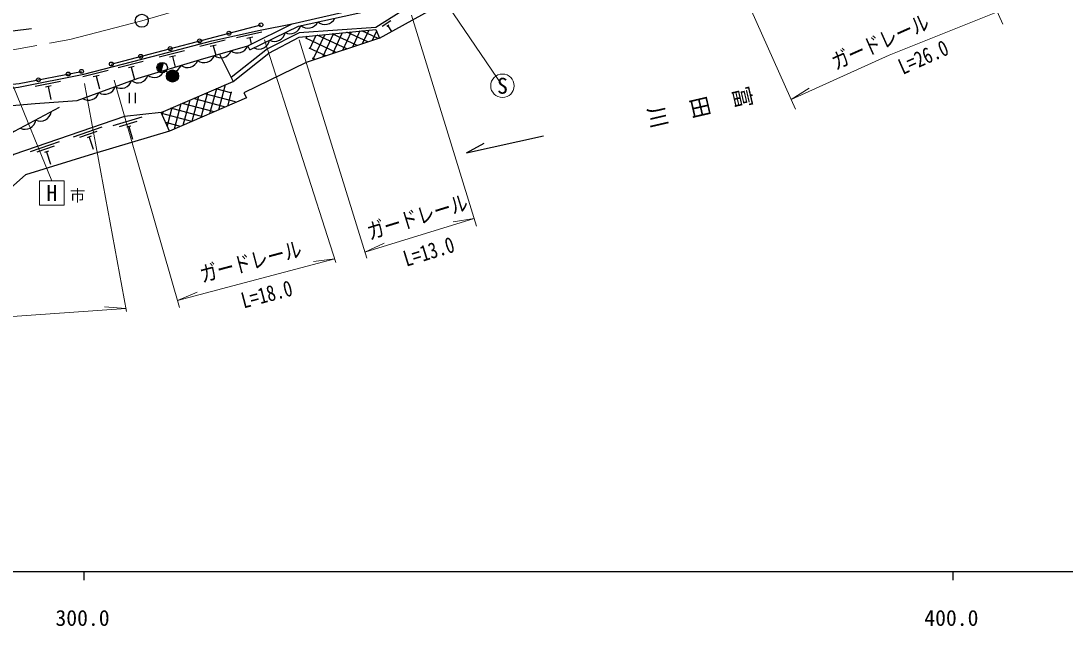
# Model space of a CAD drawing. Units: millimetres at full size, sheet at 1:1000; details may follow other scales. Extents: x 40000 to 680000, y 20000 to 380000.
# Drawn here: x 360750 to 480936, y 198715 to 268392 of the extents above; entities that cross this region are included whole.
import ezdxf
from ezdxf.enums import TextEntityAlignment as Align

# ---------------------------------------------------------------- set-up
doc = ezdxf.new("R2010")
doc.units = ezdxf.units.MM
doc.header["$LTSCALE"] = 1000
doc.linetypes.add('CHAIN', pattern=[18.5, 12, -1.5, 3.5, -1.5])
for name, color, linetype, lineweight in [('M-BGD', 7, 'Continuous', 25), ('M-BMK', 2, 'CHAIN', 13), ('M-BMK-SRVR', 3, 'Continuous', 25), ('M-STR-HTXT', 7, 'Continuous', 13), ('M-TTL-BAND', 7, 'Continuous', 25)]:
    doc.layers.add(name, color=color, linetype=linetype, lineweight=lineweight)
doc.layers.add('M-BMK-HTXT', color=7, linetype='Continuous')
doc.styles.add('@ＭＳ ゴシック', font='')
doc.styles.add('ＭＳ ゴシック', font='')
doc.styles.get('@ＭＳ ゴシック').set_extended_font_data('@MS Gothic')
doc.styles.get('ＭＳ ゴシック').set_extended_font_data('MS Gothic')

msp = doc.modelspace()

# ---------------------------------------------------------------- hatches: boundary and pattern name
at = {"layer": 'M-BGD'}
for points in [[(377169, 263587, 0.41421), (376430, 263171, 0.41421), (376846, 262431)], [(378892, 262046, -0.41421), (378192, 261346, -0.41421), (377492, 262046, -1)]]:
    msp.add_hatch(color=256, dxfattribs=at).paths.add_polyline_path(points)

# ---------------------------------------------------------------- linework, layer by layer
for p, q in [((403345, 268391), (402332, 267747)), ((371157, 263426), (388377, 267934)), ((388498, 267076), (385570, 266424)), ((395716, 266825), (394368, 263934)), ((396728, 266926), (395468, 264223)), ((399465, 265560), (396569, 266910)), ((397741, 267027), (396612, 264606)), ((398753, 267128), (397755, 264988)), ((400670, 265963), (398274, 267080)), ((399766, 267229), (398899, 265371)), ((401876, 266366), (399980, 267250)), ((400778, 267330), (400043, 265753)), ((401694, 267223), (401187, 266136)), ((403117, 267891), (402881, 267740)), ((402999, 267815), (403407, 267174)), ((384262, 266190), (381360, 265429)), ((387441, 266533), (386758, 266381)), ((387099, 266457), (387267, 265703)), ((397053, 264753), (393547, 266388)), ((393691, 266623), (393561, 266346)), ((394703, 266724), (393964, 265140)), ((398259, 265157), (394863, 266740)), ((379572, 264960), (376670, 264198)), ((383226, 265608), (382549, 265431)), ((382887, 265519), (383170, 264439)), ((383602, 264563), (385176, 261410)), ((387087, 265047), (386862, 265501)), ((395847, 264350), (393929, 265245)), ((374836, 263728), (371931, 262980)), ((376846, 262431), (377169, 263587)), ((378536, 264378), (377859, 264200)), ((378197, 264289), (378517, 263070)), ((394642, 263947), (394312, 264101)), ((370788, 262686), (367883, 261939)), ((369749, 262109), (369071, 261935)), ((369410, 262022), (369784, 260569)), ((373797, 263151), (373119, 262976)), ((373458, 263064), (373824, 261641)), ((365318, 261424), (362378, 260824)), ((364251, 260900), (363565, 260760)), ((363908, 260830), (364208, 259360)), ((384277, 261024), (383502, 258132)), ((384579, 261111), (384517, 261127)), ((373217, 260100), (373217, 258926)), ((373917, 260100), (373917, 258926)), ((381206, 259705), (380427, 256798)), ((382229, 260144), (381452, 257243)), ((385468, 259061), (381920, 260011)), ((383253, 260584), (382477, 257687)), ((385024, 260086), (383219, 260569)), ((384967, 260217), (384527, 258576)), ((379158, 258825), (378377, 255909)), ((382995, 257912), (379323, 258896)), ((380182, 259265), (379402, 256354)), ((384286, 258472), (380622, 259454)), ((374676, 257294), (371323, 256291)), ((380412, 256792), (376969, 257715)), ((377111, 257945), (377019, 257601)), ((378135, 258385), (377580, 256316)), ((381704, 257352), (378024, 258338)), ((370059, 256160), (366749, 255021)), ((374091, 256806), (372079, 256204)), ((373406, 256288), (372937, 256147)), ((373171, 256217), (373601, 254780)), ((379121, 256232), (377417, 256689)), ((369494, 255648), (367509, 254965)), ((368831, 255103), (368368, 254943)), ((368599, 255023), (369087, 253605)), ((412019, 253205), (420905, 255169)), ((365145, 254469), (361836, 253330)), ((364581, 253957), (362595, 253274)), ((412019, 253205), (414072, 254296)), ((363917, 253412), (363454, 253252)), ((363686, 253332), (364174, 251914))]:
    msp.add_line(p, q, dxfattribs=at)
for points in [[(402016, 266413), (408795, 270121), (414276, 271589), (426475, 272660)], [(282051, 258287), (299734, 257635), (317178, 257647), (326787, 257707), (337259, 258248), (343979, 258924), (356658, 260268), (360494, 260745), (367989, 262276), (376903, 264570), (382735, 266100), (388302, 267340), (391974, 268045), (399038, 269647), (407500, 271387), (409976, 270437)], [(407500, 271387), (401613, 267645), (392770, 267026), (389132, 265156), (384946, 261870)], [(387087, 265047), (392692, 267801), (400777, 269543), (401250, 270102)], [(367218, 259223), (374233, 261791), (381420, 263936), (386862, 265501), (391974, 268045)], [(284503, 264584), (301297, 264263), (314586, 264508), (329665, 264960), (342414, 265381), (352525, 266357), (361975, 267500)], [(376907, 257858), (385176, 261410), (389290, 264663), (392788, 266533), (401618, 267414), (402016, 266413)], [(402016, 266413), (393583, 263593), (386428, 260120), (386717, 259526), (377857, 255684), (376907, 257858)], [(327944, 258262), (343352, 259389), (360538, 261171), (367728, 262581)], [(286026, 257505), (294158, 256998), (298445, 256772), (307907, 256680), (321189, 256724), (329447, 256661), (335206, 256791), (338994, 256893), (349957, 257792), (362378, 258890), (367218, 259223)], [(365173, 258404), (359968, 255648), (351053, 250128), (349389, 248696), (342724, 242808), (340253, 241124), (335125, 238209), (324542, 233577), (315578, 231654)], [(376907, 257858), (372682, 257380), (359952, 252999), (350759, 246059), (332416, 233342)], [(377857, 255684), (369110, 253094), (361288, 250685), (340102, 231951)]]:
    msp.add_lwpolyline(points, dxfattribs=at)
for centre, radius in [((388377, 267934), 225), ((384701, 266972), 225), ((381315, 266085), 225), ((374543, 264313), 225), ((377929, 265199), 225), ((371157, 263426), 225), ((377008, 263009), 600), ((366203, 262282), 225), ((367728, 262581), 225), ((378192, 262046), 700), ((362768, 261608), 225)]:
    msp.add_circle(centre, radius, dxfattribs=at)
for centre, radius, start, end in [((393776, 268802), 1250, 229.02894, 335.28914), ((395731, 269223), 1250, 229.02894, 335.28914), ((389946, 267287), 1250, 243.03402, 349.29423), ((391745, 268167), 1250, 242.79564, 345.69846), ((388151, 266405), 1250, 243.03402, 349.29423), ((383771, 265393), 1250, 232.91138, 339.17158), ((385693, 265945), 1250, 232.91138, 339.17158), ((378010, 263701), 1250, 233.48843, 339.74863), ((379926, 264273), 1250, 233.48843, 339.74863), ((381849, 264840), 1250, 232.91138, 339.17158), ((374218, 262430), 1172, 231.21132, 344.8612), ((376093, 263129), 1250, 233.48843, 339.74863), ((370408, 261190), 1250, 236.97417, 343.23438), ((372287, 261877), 1250, 236.97417, 343.23438), ((368530, 260502), 1250, 236.97417, 343.23438), ((362990, 258097), 1250, 244.77488, 351.03508), ((361223, 257161), 1250, 244.77488, 351.03508)]:
    msp.add_arc(centre, radius, start, end, dxfattribs=at)
at = {"layer": 'M-BMK'}
msp.add_lwpolyline([(274447, 262575), (285780, 261556), (304400, 260565), (321198, 260975), (334962, 261686), (350769, 263401), (366370, 266243), (374660, 268405), (390726, 273108), (402365, 277506), (424039, 286914), (441257, 294286), (448079, 297312), (454979, 300177), (460600, 302234), (468696, 305145), (477469, 308021), (489794, 311349), (499948, 313741), (512982, 316307), (529140, 318399), (544330, 319255), (568327, 320436)], dxfattribs=at)
at = {"layer": 'M-BMK-SRVR'}
msp.add_circle((374660, 268405), 750, dxfattribs=at)
at = {"layer": 'M-STR-HTXT'}
for p, q in [((473771, 268026), (461672, 295231)), ((449921, 258228), (437310, 286349)), ((406373, 275321), (416176, 260922)), ((413199, 244759), (405690, 269041)), ((397008, 240588), (388798, 266197)), ((400563, 241076), (392772, 266211)), ((372894, 234950), (368077, 261177)), ((378991, 235405), (371481, 261563)), ((359904, 260800), (364317, 249996)), ((449419, 259347), (451495, 260658)), ((400355, 241748), (412928, 245636)), ((412928, 245636), (410504, 245245)), ((400355, 241748), (402576, 242793)), ((378763, 236202), (396878, 240995)), ((396878, 240995), (394440, 240704)), ((378763, 236202), (381025, 237154)), ((329804, 232250), (372832, 235288)), ((372832, 235288), (370383, 235458))]:
    msp.add_line(p, q, dxfattribs=at)
msp.add_lwpolyline([(449419, 259347), (460697, 264429), (473141, 269444)], dxfattribs=at)
msp.add_lwpolyline([(362911, 249996), (365724, 249996), (365724, 247184), (362911, 247184)], close=True, dxfattribs=at)
msp.add_circle((416176, 260922), 1350, dxfattribs=at)
at = {"layer": 'M-TTL-BAND'}
for p, q in [((40000, 205000), (579000, 205000)), ((368000, 205000), (368000, 204000)), ((468000, 205000), (468000, 204000))]:
    msp.add_line(p, q, dxfattribs=at)

# ---------------------------------------------------------------- texts
at = {"layer": 'M-BMK-HTXT', "style": '@ＭＳ ゴシック'}
msp.add_text('富\u3000田\u3000川', height=1833, rotation=193.055, dxfattribs=at).set_placement((445053, 259907), align=Align.MIDDLE_LEFT)
at = {"layer": 'M-STR-HTXT', "style": 'ＭＳ ゴシック', "width": 0.8}
for s, rotation, p in [('ガードレール', 23.977, (460245, 264647)), ('L=26.0', 23.977, (465207, 262882)), ('ガードレール', 17.184, (406813, 244423)), ('ガードレール', 14.822, (387568, 239264)), ('L=13.0', 17.184, (408130, 240440)), ('L=18.0', 14.822, (389418, 235512))]:
    msp.add_text(s, height=1833, rotation=rotation, dxfattribs=at).set_placement(p, align=Align.BOTTOM_CENTER)
at = {"layer": 'M-STR-HTXT', "style": 'ＭＳ ゴシック'}
for s, height, p in [('S', 1833, (416176, 260922)), ('H', 1833, (364317, 248590)), ('市', 1320, (367270, 248286))]:
    msp.add_text(s, height=height, dxfattribs=at).set_placement(p, align=Align.MIDDLE_CENTER)
at = {"layer": 'M-TTL-BAND', "style": 'ＭＳ ゴシック'}
for s, p in [('300.0', (367844, 198195)), ('400.0', (467844, 198195))]:
    msp.add_text(s, height=1833, dxfattribs=at).set_placement(p, align=Align.BOTTOM_CENTER)

doc.saveas('drawing.dxf')
